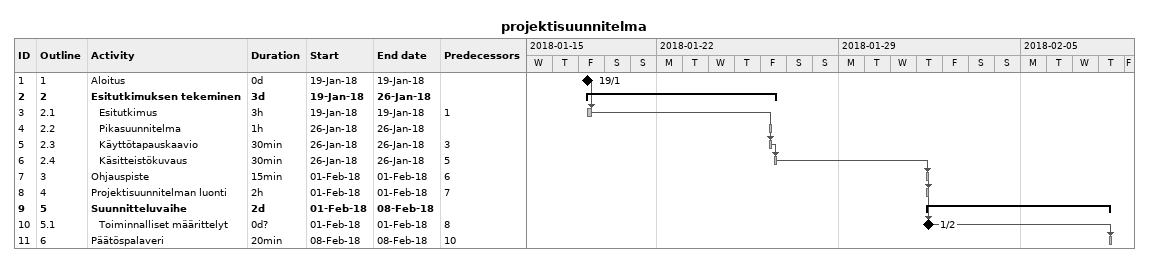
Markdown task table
projektisuunnitelma

| ID | WBS | Task | Duration | Start | Finish | Predecessors |
|---|---|---|---|---|---|---|
| 1 | 1 | Aloitus | 0d | 2018-01-19 | 2018-01-19 |  |
| 2 | 2 | **Esitutkimuksen tekeminen** | 3d | 2018-01-19 | 2018-01-26 |  |
| 3 | 2.1 | Esitutkimus | 3h | 2018-01-19 | 2018-01-19 | 1 |
| 4 | 2.2 | Pikasuunnitelma | 1h | 2018-01-26 | 2018-01-26 |  |
| 5 | 2.3 | Käyttötapauskaavio | 30min | 2018-01-26 | 2018-01-26 | 3 |
| 6 | 2.4 | Käsitteistökuvaus | 30min | 2018-01-26 | 2018-01-26 | 5 |
| 7 | 3 | Ohjauspiste | 15min | 2018-02-01 | 2018-02-01 | 6 |
| 8 | 4 | Projektisuunnitelman luonti | 2h | 2018-02-01 | 2018-02-01 | 7 |
| 9 | 5 | **Suunnitteluvaihe** | 2d | 2018-02-01 | 2018-02-08 |  |
| 10 | 5.1 | Toiminnalliset määrittelyt | 0d? | 2018-02-01 | 2018-02-01 | 8 |
| 11 | 6 | Päätöspalaveri | 20min | 2018-02-08 | 2018-02-08 | 10 |
